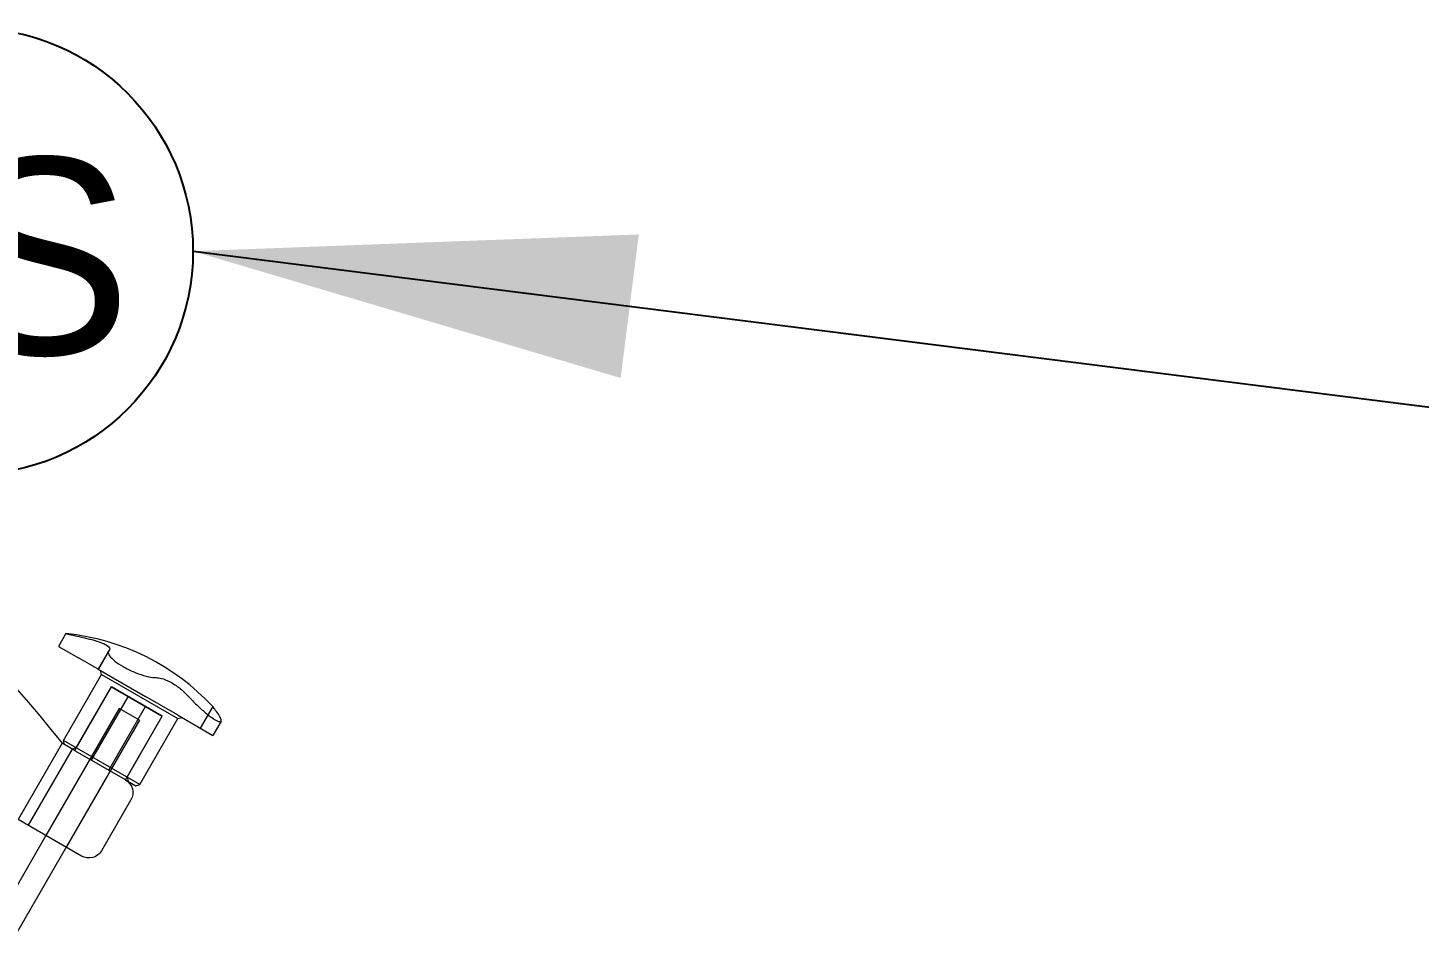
# Model space of a CAD drawing. Header units: millimetres. Extents: x -6314 to 11113, y -129 to 3675.
# Drawn here: x -3961.4 to -3882.4, y 2152.8 to 2204.4 of the extents above; entities that cross this region are included whole.
import ezdxf

# ---------------------------------------------------------------- set-up
doc = ezdxf.new("R2010")
doc.units = ezdxf.units.MM
doc.layers.add('Equipment', color=123, linetype='Continuous')
doc.dimstyles.new('ISO-25', dxfattribs={"dimtxt": 2.5, "dimasz": 2.5, "dimexe": 1.25, "dimexo": 0.625, "dimtad": 1, "dimtxsty": 'Standard', "dimcen": 2.5, "dimadec": 0, "dimazin": 0, "dimtfac": 1, "dimtmove": 0, "dimatfit": 3, "dimfxl": 1, "dimarcsym": 0})

# ---------------------------------------------------------------- blocks, each defined once
blk = doc.blocks.new('A$C161d446f')
at = {"layer": 'Equipment', "linetype": 'Continuous', "lineweight": 0, "extrusion": (0, 1, 0)}
for p, q in [((-112.854, 492.463), (-112.437, 491.741)), ((-115.333, 491.545), (-114.694, 490.438)), ((-112.437, 491.741), (-113.566, 491.09)), ((-115.275, 491.475), (-114.681, 490.446)), ((-114.681, 490.446), (-113.566, 491.09)), ((-114.88, 490.139), (-119.21, 487.639)), ((-114.681, 490.446), (-117.367, 488.895)), ((-114.88, 490.139), (-114.819, 490.366)), ((-112.713, 486.386), (-114.88, 490.139)), ((-115.435, 489.433), (-118.322, 487.767)), ((-118.322, 487.767), (-115.435, 489.433)), ((-113.352, 485.825), (-115.435, 489.433)), ((-113.435, 485.969), (-115.435, 489.433)), ((-119.182, 487.847), (-117.367, 488.895)), ((-114.308, 485.273), (-116.391, 488.881)), ((-119.182, 487.847), (-121.199, 486.683)), ((-121.187, 488.328), (-120.478, 487.099)), ((-119.21, 487.639), (-119.438, 487.7)), ((-117.043, 483.886), (-119.21, 487.639)), ((-116.238, 484.158), (-118.322, 487.767)), ((-116.322, 484.303), (-118.322, 487.767)), ((-115.282, 484.71), (-117.365, 488.319)), ((-117.039, 487.545), (-115.884, 488.212)), ((-115.884, 488.212), (-111.718, 480.995)), ((-121.665, 487.49), (-121.199, 486.683)), ((-117.039, 487.545), (-112.872, 480.328)), ((-117.043, 483.886), (-112.713, 486.386)), ((-113.381, 485.808), (-112.63, 486.242)), ((-112.774, 486.158), (-112.713, 486.386)), ((-112.63, 486.242), (-110.13, 481.912)), ((-113.381, 485.808), (-116.209, 484.175)), ((-113.435, 485.969), (-113.207, 485.908)), ((-113.207, 485.908), (-110.707, 481.578)), ((-116.816, 483.825), (-117.043, 483.886)), ((-116.238, 484.158), (-116.816, 483.825)), ((-116.322, 484.303), (-116.383, 484.075)), ((-116.238, 484.158), (-116.209, 484.175)), ((-116.543, 483.02), (-114.877, 480.133)), ((-113.738, 479.828), (-110.13, 481.912)), ((-111.718, 480.995), (-108.801, 475.943)), ((-112.872, 480.328), (-109.956, 475.276))]:
    blk.add_line(p, q, dxfattribs=at)
at = {"layer": 'Equipment', "linetype": 'Continuous', "lineweight": 0}
for centre, radius, start, end in [((-52.372, 438.599), 76.817, 94.47153, 141.6682), ((-115.822, 483.437), 0.833, 120, 210), ((-114.155, 480.55), 0.833, 210, 300)]:
    blk.add_arc(centre, radius, start, end, dxfattribs=at)
at = {"layer": 'Equipment', "linetype": 'Continuous', "lineweight": 0, "extrusion": (0, 0, -1)}
blk.add_arc((111.549, 479.37), 13.158, 42.90561, 84.30988, dxfattribs=at)
at = {"layer": 'Equipment', "linetype": 'Continuous', "lineweight": 0}
for points, knots in [([(-112.854, 492.463), (-112.854, 492.463), (-112.897, 492.454), (-113.068, 492.415), (-113.196, 492.386), (-113.495, 492.318), (-113.689, 492.274), (-113.992, 492.203), (-114.087, 492.181), (-114.183, 492.159)], [0, 0, 0, 0, 0.313274, 0.313274, 0.626548, 0.626548, 0.955476, 0.955476, 1.098822, 1.098822, 1.098822, 1.098822]), ([(-114.183, 492.159), (-114.275, 492.137), (-114.366, 492.114), (-114.659, 492.03), (-114.843, 491.964), (-115.117, 491.839), (-115.225, 491.772), (-115.347, 491.648), (-115.36, 491.591), (-115.333, 491.545), (-115.326, 491.533), (-115.317, 491.522), (-115.305, 491.511)], [4.193296, 4.193296, 4.193296, 4.193296, 4.331742, 4.331742, 4.657546, 4.657546, 4.973259, 4.973259, 5.288972, 5.288972, 5.288972, 5.369308, 5.369308, 5.369308, 5.369308]), ([(-115.305, 491.511), (-115.283, 491.491), (-115.268, 491.467), (-115.245, 491.375), (-115.273, 491.292), (-115.395, 491.117), (-115.494, 491.014), (-115.758, 490.801), (-115.923, 490.691), (-116.095, 490.592), (-116.267, 490.492), (-116.468, 490.392), (-116.874, 490.218), (-117.079, 490.144), (-117.449, 490.035), (-117.637, 489.994), (-117.864, 489.968), (-117.927, 489.964), (-117.984, 489.964)], [-1.098822, -1.098822, -1.098822, -1.098822, -0.955476, -0.955476, -0.626548, -0.626548, -0.313274, -0.313274, 0, 0, 0, 0.313274, 0.313274, 0.626548, 0.626548, 0.955476, 0.955476, 1.098822, 1.098822, 1.098822, 1.098822]), ([(-117.984, 489.964), (-118.072, 489.964), (-118.171, 489.949), (-118.421, 489.884), (-118.595, 489.814), (-118.953, 489.624), (-119.137, 489.502), (-119.469, 489.245), (-119.637, 489.092), (-119.787, 488.93), (-119.793, 488.923), (-119.8, 488.916)], [3.104809, 3.104809, 3.104809, 3.104809, 3.326007, 3.326007, 3.636632, 3.636632, 3.947258, 3.947258, 4.267447, 4.267447, 4.281865, 4.281865, 4.281865, 4.281865]), ([(-119.8, 488.916), (-119.804, 488.911), (-119.809, 488.905), (-119.959, 488.741), (-120.122, 488.574), (-120.432, 488.274), (-120.601, 488.121), (-120.922, 487.852), (-121.074, 487.736), (-121.322, 487.57), (-121.434, 487.508), (-121.596, 487.452), (-121.646, 487.458), (-121.665, 487.49), (-121.685, 487.524), (-121.673, 487.59), (-121.591, 487.76), (-121.53, 487.856), (-121.455, 487.96)], [-1.607047, -1.607047, -1.607047, -1.607047, -1.59639, -1.59639, -1.268974, -1.268974, -0.949216, -0.949216, -0.629459, -0.629459, -0.314729, -0.314729, 0, 0, 0, 0.322853, 0.322853, 0.59348, 0.59348, 0.59348, 0.59348]), ([(-121.455, 487.96), (-121.38, 488.064), (-121.313, 488.155), (-121.214, 488.291), (-121.187, 488.328), (-121.187, 488.328)], [4.7026948, 4.7026948, 4.7026948, 4.7026948, 4.9764641, 4.9764641, 5.2887136, 5.2887136, 5.2887136, 5.2887136])]:
    blk.add_open_spline(points, degree=3, knots=knots, dxfattribs=at)

msp = doc.modelspace()

# ---------------------------------------------------------------- linework, layer by layer
msp.add_circle((-3964.745, 2191.681), 12.691)

# ---------------------------------------------------------------- block references
at = {"xscale": -1}
msp.add_blockref('A$C161d446f', (-4072.123, 1677.491), dxfattribs=at)

# ---------------------------------------------------------------- texts
at = {"insert": (-3974.646, 2196.985), "char_height": 11.1664, "width": 777.1843, "attachment_point": 1}
msp.add_mtext('ZS', dxfattribs=at)

# ---------------------------------------------------------------- leaders
at = {"linetype": 'Continuous', "lineweight": -3}
msp.add_leader([(-3952.053, 2191.681), (-3869.209, 2181.242), (-3790.123, 2181.242)], dimstyle='ISO-25', override={"dimscale": 10, "dimtad": 0}, dxfattribs=at)

doc.saveas('drawing.dxf')
